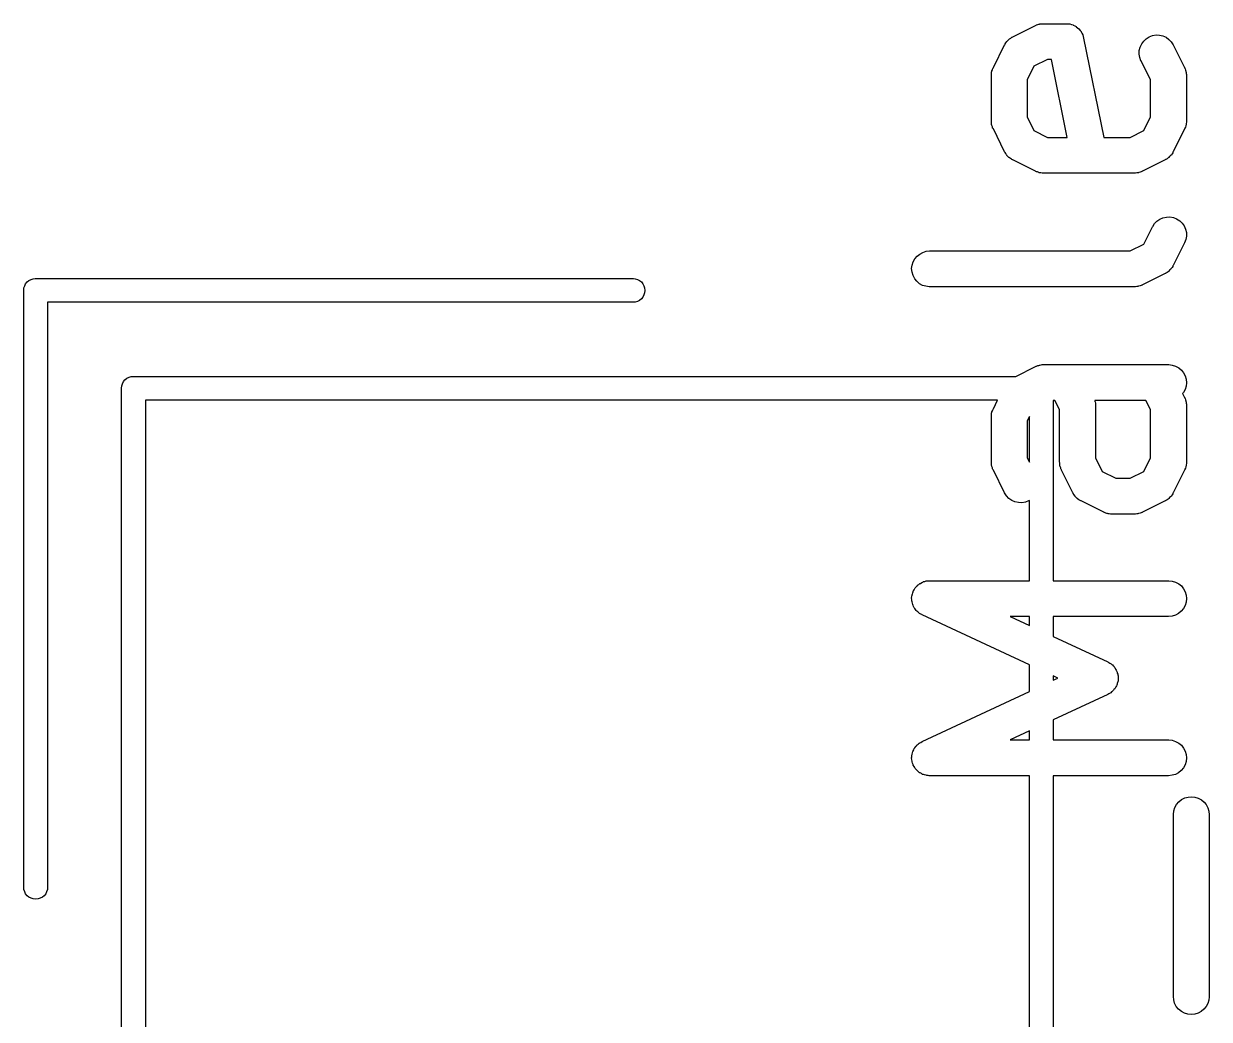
# Model space of a CAD drawing. Extents: x 118.6 to 187.3, y -130.9 to -41.9.
# Drawn here: x 168.79 to 173.753, y -122.063 to -117.893 of the extents above; entities that cross this region are included whole.
import ezdxf

# ---------------------------------------------------------------- set-up
doc = ezdxf.new("R2010")
doc.units = 0
doc.layers.add('BLACK', color=7, linetype='CONTINUOUS')

msp = doc.modelspace()

# ---------------------------------------------------------------- linework, layer by layer
at = {"layer": 'BLACK', "linetype": 'CONTINUOUS'}
for p, q in [((172.93, -117.948), (173.025, -117.901)), ((173.025, -117.901), (173.026, -117.9)), ((173.026, -117.9), (173.028, -117.899)), ((173.028, -117.899), (173.03, -117.898)), ((173.03, -117.898), (173.035, -117.897)), ((173.035, -117.897), (173.04, -117.895)), ((173.04, -117.895), (173.042, -117.895)), ((173.042, -117.895), (173.044, -117.894)), ((173.044, -117.894), (173.049, -117.894)), ((173.049, -117.894), (173.054, -117.893)), ((173.054, -117.893), (173.056, -117.893)), ((173.056, -117.893), (173.059, -117.893)), ((173.059, -117.893), (173.154, -117.893)), ((173.154, -117.893), (173.154, -117.893)), ((173.154, -117.893), (173.154, -117.893)), ((173.154, -117.893), (173.155, -117.893)), ((173.154, -117.893), (173.154, -117.893)), ((173.155, -117.893), (173.162, -117.893)), ((173.162, -117.893), (173.169, -117.894)), ((173.169, -117.894), (173.169, -117.894)), ((173.169, -117.894), (173.169, -117.894)), ((173.169, -117.894), (173.176, -117.896)), ((173.176, -117.896), (173.183, -117.898)), ((173.183, -117.898), (173.183, -117.899)), ((173.183, -117.899), (173.183, -117.899)), ((173.183, -117.899), (173.19, -117.902)), ((173.19, -117.902), (173.196, -117.905)), ((173.196, -117.905), (173.196, -117.906)), ((173.196, -117.906), (173.196, -117.906)), ((173.196, -117.906), (173.202, -117.91)), ((173.202, -117.91), (173.207, -117.915)), ((173.207, -117.915), (173.207, -117.915)), ((173.207, -117.915), (173.207, -117.915)), ((173.207, -117.915), (173.212, -117.921)), ((172.902, -117.973), (172.905, -117.968)), ((172.905, -117.968), (172.906, -117.967)), ((172.906, -117.967), (172.907, -117.966)), ((172.907, -117.966), (172.911, -117.962)), ((172.911, -117.962), (172.915, -117.958)), ((172.915, -117.958), (172.916, -117.957)), ((172.916, -117.957), (172.917, -117.956)), ((172.917, -117.956), (172.922, -117.953)), ((172.922, -117.953), (172.927, -117.95)), ((172.927, -117.95), (172.928, -117.949)), ((172.928, -117.949), (172.93, -117.948)), ((173.212, -117.921), (173.216, -117.926)), ((173.216, -117.926), (173.216, -117.926)), ((173.216, -117.926), (173.217, -117.927)), ((173.217, -117.927), (173.22, -117.933)), ((173.22, -117.933), (173.223, -117.939)), ((173.223, -117.939), (173.223, -117.939)), ((173.223, -117.939), (173.223, -117.94)), ((173.223, -117.94), (173.225, -117.946)), ((173.225, -117.946), (173.227, -117.953)), ((173.227, -117.953), (173.311, -118.369)), ((173.47, -117.977), (173.479, -117.966)), ((173.479, -117.966), (173.489, -117.956)), ((173.489, -117.956), (173.502, -117.948)), ((173.502, -117.948), (173.515, -117.943)), ((173.515, -117.943), (173.53, -117.94)), ((173.53, -117.94), (173.544, -117.941)), ((173.544, -117.941), (173.559, -117.944)), ((173.559, -117.944), (173.572, -117.95)), ((173.572, -117.95), (173.584, -117.959)), ((173.584, -117.959), (173.594, -117.969)), ((173.594, -117.969), (173.602, -117.982)), ((172.849, -118.077), (172.896, -117.982)), ((172.896, -117.982), (172.897, -117.981)), ((172.897, -117.981), (172.898, -117.979)), ((172.898, -117.978), (172.902, -117.973)), ((172.898, -117.979), (172.898, -117.978)), ((173.46, -118.005), (173.464, -117.991)), ((173.46, -118.02), (173.46, -118.005)), ((173.462, -118.034), (173.46, -118.02)), ((173.464, -117.991), (173.47, -117.977)), ((173.602, -117.982), (173.649, -118.077)), ((173.076, -118.043), (173.019, -118.071)), ((173.092, -118.043), (173.076, -118.043)), ((173.158, -118.369), (173.092, -118.043)), ((173.467, -118.048), (173.462, -118.034)), ((173.468, -118.049), (173.467, -118.048)), ((173.507, -118.128), (173.468, -118.049)), ((172.841, -118.105), (172.842, -118.1)), ((172.841, -118.107), (172.841, -118.105)), ((172.841, -118.109), (172.841, -118.107)), ((172.841, -118.11), (172.841, -118.109)), ((172.841, -118.301), (172.841, -118.11)), ((172.842, -118.095), (172.843, -118.093)), ((172.842, -118.1), (172.842, -118.095)), ((172.843, -118.091), (172.845, -118.086)), ((172.843, -118.093), (172.843, -118.091)), ((172.845, -118.086), (172.847, -118.081)), ((172.847, -118.081), (172.848, -118.079)), ((172.848, -118.079), (172.849, -118.077)), ((173.019, -118.071), (172.991, -118.128)), ((173.649, -118.077), (173.65, -118.078)), ((173.65, -118.078), (173.651, -118.08)), ((173.651, -118.08), (173.652, -118.082)), ((173.652, -118.082), (173.653, -118.087)), ((173.653, -118.087), (173.655, -118.092)), ((173.655, -118.092), (173.655, -118.094)), ((173.655, -118.094), (173.656, -118.096)), ((173.656, -118.096), (173.656, -118.101)), ((173.656, -118.101), (173.657, -118.106)), ((173.657, -118.106), (173.657, -118.108)), ((173.657, -118.108), (173.657, -118.11)), ((173.657, -118.11), (173.657, -118.301)), ((172.991, -118.128), (172.991, -118.283)), ((173.507, -118.283), (173.507, -118.128)), ((172.841, -118.303), (172.841, -118.301)), ((172.841, -118.305), (172.841, -118.303)), ((172.842, -118.31), (172.841, -118.305)), ((172.842, -118.316), (172.842, -118.31)), ((172.843, -118.318), (172.842, -118.316)), ((172.991, -118.283), (173.019, -118.34)), ((173.479, -118.34), (173.507, -118.283)), ((173.656, -118.317), (173.655, -118.319)), ((173.657, -118.306), (173.656, -118.311)), ((173.656, -118.311), (173.656, -118.317)), ((173.657, -118.301), (173.657, -118.302)), ((173.657, -118.302), (173.657, -118.304)), ((173.657, -118.304), (173.657, -118.306)), ((172.843, -118.32), (172.843, -118.318)), ((172.845, -118.325), (172.843, -118.32)), ((172.846, -118.33), (172.845, -118.325)), ((172.847, -118.331), (172.846, -118.33)), ((172.848, -118.334), (172.847, -118.331)), ((172.849, -118.334), (172.848, -118.334)), ((172.896, -118.43), (172.849, -118.334)), ((173.019, -118.34), (173.076, -118.369)), ((173.422, -118.369), (173.479, -118.34)), ((173.649, -118.334), (173.602, -118.43)), ((173.65, -118.332), (173.649, -118.334)), ((173.651, -118.33), (173.65, -118.332)), ((173.653, -118.326), (173.651, -118.33)), ((173.655, -118.321), (173.653, -118.326)), ((173.655, -118.319), (173.655, -118.321)), ((173.076, -118.369), (173.158, -118.369)), ((173.311, -118.369), (173.422, -118.369)), ((172.897, -118.431), (172.896, -118.43)), ((172.898, -118.433), (172.897, -118.431)), ((172.901, -118.437), (172.898, -118.433)), ((172.904, -118.442), (172.901, -118.437)), ((172.905, -118.443), (172.904, -118.442)), ((172.906, -118.445), (172.905, -118.443)), ((172.91, -118.449), (172.906, -118.445)), ((172.914, -118.453), (172.91, -118.449)), ((172.915, -118.454), (172.914, -118.453)), ((172.917, -118.455), (172.915, -118.454)), ((172.921, -118.458), (172.917, -118.455)), ((172.926, -118.461), (172.921, -118.458)), ((172.927, -118.462), (172.926, -118.461)), ((172.929, -118.463), (172.927, -118.462)), ((172.93, -118.463), (172.929, -118.463)), ((173.025, -118.511), (172.93, -118.463)), ((173.568, -118.463), (173.473, -118.511)), ((173.57, -118.462), (173.568, -118.463)), ((173.571, -118.462), (173.57, -118.462)), ((173.576, -118.459), (173.571, -118.462)), ((173.581, -118.455), (173.576, -118.459)), ((173.582, -118.454), (173.581, -118.455)), ((173.583, -118.453), (173.582, -118.454)), ((173.587, -118.449), (173.583, -118.453)), ((173.591, -118.445), (173.587, -118.449)), ((173.592, -118.444), (173.591, -118.445)), ((173.593, -118.443), (173.592, -118.444)), ((173.597, -118.438), (173.593, -118.443)), ((173.6, -118.434), (173.597, -118.438)), ((173.601, -118.431), (173.6, -118.432)), ((173.6, -118.432), (173.6, -118.434)), ((173.602, -118.43), (173.601, -118.431)), ((173.027, -118.512), (173.025, -118.511)), ((173.029, -118.513), (173.027, -118.512)), ((173.034, -118.514), (173.029, -118.513)), ((173.039, -118.516), (173.034, -118.514)), ((173.041, -118.517), (173.039, -118.516)), ((173.458, -118.516), (173.456, -118.517)), ((173.463, -118.515), (173.458, -118.516)), ((173.468, -118.513), (173.463, -118.515)), ((173.47, -118.512), (173.468, -118.513)), ((173.472, -118.511), (173.47, -118.512)), ((173.473, -118.511), (173.472, -118.511)), ((173.043, -118.517), (173.041, -118.517)), ((173.048, -118.518), (173.043, -118.517)), ((173.053, -118.519), (173.048, -118.518)), ((173.055, -118.519), (173.053, -118.519)), ((173.058, -118.519), (173.055, -118.519)), ((173.059, -118.519), (173.058, -118.519)), ((173.44, -118.519), (173.059, -118.519)), ((173.442, -118.519), (173.44, -118.519)), ((173.444, -118.519), (173.442, -118.519)), ((173.449, -118.518), (173.444, -118.519)), ((173.454, -118.517), (173.449, -118.518)), ((173.456, -118.517), (173.454, -118.517)), ((173.534, -118.72), (173.546, -118.712)), ((173.546, -118.712), (173.559, -118.706)), ((173.559, -118.706), (173.574, -118.703)), ((173.574, -118.703), (173.588, -118.702)), ((173.588, -118.702), (173.603, -118.705)), ((173.603, -118.705), (173.616, -118.71)), ((173.616, -118.71), (173.629, -118.718)), ((173.479, -118.816), (173.515, -118.744)), ((173.515, -118.744), (173.516, -118.743)), ((173.516, -118.743), (173.524, -118.73)), ((173.524, -118.73), (173.534, -118.72)), ((173.629, -118.718), (173.639, -118.728)), ((173.639, -118.728), (173.648, -118.74)), ((173.648, -118.74), (173.654, -118.754)), ((173.654, -118.754), (173.657, -118.768)), ((173.649, -118.811), (173.602, -118.906)), ((173.655, -118.797), (173.649, -118.811)), ((173.657, -118.783), (173.655, -118.797)), ((173.657, -118.768), (173.657, -118.783)), ((172.53, -118.867), (172.541, -118.858)), ((172.541, -118.858), (172.554, -118.851)), ((172.554, -118.851), (172.568, -118.846)), ((172.568, -118.846), (172.582, -118.845)), ((172.582, -118.845), (173.422, -118.845)), ((173.422, -118.845), (173.479, -118.816)), ((172.507, -118.919), (172.509, -118.905)), ((172.509, -118.905), (172.513, -118.891)), ((172.513, -118.891), (172.52, -118.878)), ((172.52, -118.878), (172.53, -118.867)), ((173.6, -118.91), (173.597, -118.914)), ((173.601, -118.907), (173.6, -118.908)), ((173.6, -118.908), (173.6, -118.91)), ((173.602, -118.906), (173.601, -118.907)), ((168.821, -118.964), (168.83, -118.961)), ((168.83, -118.961), (168.838, -118.96)), ((168.838, -118.96), (168.84, -118.96)), ((168.84, -118.96), (168.842, -118.96)), ((168.842, -118.96), (171.342, -118.96)), ((171.342, -118.96), (171.35, -118.961)), ((171.35, -118.961), (171.359, -118.964)), ((172.509, -118.934), (172.507, -118.919)), ((172.513, -118.948), (172.509, -118.934)), ((172.52, -118.961), (172.513, -118.948)), ((172.529, -118.972), (172.52, -118.961)), ((173.568, -118.939), (173.473, -118.987)), ((173.57, -118.939), (173.568, -118.939)), ((173.571, -118.938), (173.57, -118.939)), ((173.576, -118.935), (173.571, -118.938)), ((173.581, -118.932), (173.576, -118.935)), ((173.582, -118.931), (173.581, -118.932)), ((173.583, -118.93), (173.582, -118.931)), ((173.587, -118.926), (173.583, -118.93)), ((173.591, -118.922), (173.587, -118.926)), ((173.592, -118.92), (173.591, -118.922)), ((173.593, -118.919), (173.592, -118.92)), ((173.597, -118.914), (173.593, -118.919)), ((168.79, -119.01), (168.791, -119)), ((168.79, -119.012), (168.79, -119.01)), ((168.79, -121.512), (168.79, -119.012)), ((168.791, -119), (168.794, -118.991)), ((168.794, -118.991), (168.798, -118.982)), ((168.798, -118.982), (168.804, -118.974)), ((168.804, -118.974), (168.812, -118.968)), ((168.812, -118.968), (168.821, -118.964)), ((171.359, -118.964), (171.368, -118.968)), ((171.368, -118.968), (171.376, -118.974)), ((171.376, -118.974), (171.382, -118.982)), ((171.382, -118.982), (171.386, -118.991)), ((171.386, -118.991), (171.389, -119)), ((171.389, -119), (171.39, -119.01)), ((171.39, -119.01), (171.389, -119.02)), ((172.54, -118.982), (172.529, -118.972)), ((172.553, -118.989), (172.54, -118.982)), ((172.567, -118.993), (172.553, -118.989)), ((172.581, -118.995), (172.567, -118.993)), ((172.582, -118.995), (172.581, -118.995)), ((173.44, -118.995), (172.582, -118.995)), ((173.442, -118.995), (173.44, -118.995)), ((173.444, -118.995), (173.442, -118.995)), ((173.449, -118.994), (173.444, -118.995)), ((173.454, -118.994), (173.449, -118.994)), ((173.456, -118.993), (173.454, -118.994)), ((173.458, -118.993), (173.456, -118.993)), ((173.463, -118.991), (173.458, -118.993)), ((173.468, -118.989), (173.463, -118.991)), ((173.47, -118.988), (173.468, -118.989)), ((173.472, -118.988), (173.47, -118.988)), ((173.473, -118.987), (173.472, -118.988)), ((171.342, -119.06), (168.89, -119.06)), ((168.89, -119.06), (168.89, -121.512)), ((171.35, -119.059), (171.342, -119.06)), ((171.359, -119.056), (171.35, -119.059)), ((171.368, -119.052), (171.359, -119.056)), ((171.376, -119.046), (171.368, -119.052)), ((171.382, -119.038), (171.376, -119.046)), ((171.386, -119.029), (171.382, -119.038)), ((171.389, -119.02), (171.386, -119.029)), ((172.943, -119.37), (173.025, -119.329)), ((173.025, -119.329), (173.026, -119.329)), ((173.026, -119.329), (173.028, -119.328)), ((173.028, -119.328), (173.03, -119.327)), ((173.03, -119.327), (173.035, -119.325)), ((173.035, -119.325), (173.04, -119.324)), ((173.04, -119.324), (173.042, -119.323)), ((173.042, -119.323), (173.044, -119.323)), ((173.044, -119.323), (173.049, -119.322)), ((173.049, -119.322), (173.054, -119.321)), ((173.054, -119.321), (173.056, -119.321)), ((173.056, -119.321), (173.059, -119.321)), ((173.059, -119.321), (173.582, -119.321)), ((173.582, -119.321), (173.583, -119.321)), ((173.583, -119.321), (173.598, -119.323)), ((173.598, -119.323), (173.612, -119.327)), ((173.612, -119.327), (173.625, -119.334)), ((173.625, -119.334), (173.636, -119.344)), ((173.636, -119.344), (173.645, -119.355)), ((173.645, -119.355), (173.652, -119.368)), ((169.201, -119.41), (169.204, -119.401)), ((169.204, -119.401), (169.208, -119.392)), ((169.208, -119.392), (169.214, -119.384)), ((169.214, -119.384), (169.222, -119.378)), ((169.222, -119.378), (169.231, -119.374)), ((169.231, -119.374), (169.24, -119.371)), ((169.24, -119.371), (169.248, -119.37)), ((169.248, -119.37), (169.25, -119.37)), ((169.25, -119.37), (169.252, -119.37)), ((169.252, -119.37), (172.943, -119.37)), ((173.652, -119.368), (173.656, -119.382)), ((173.656, -119.382), (173.657, -119.397)), ((173.657, -119.397), (173.656, -119.411)), ((169.2, -119.42), (169.201, -119.41)), ((169.2, -119.422), (169.2, -119.42)), ((169.2, -129.418), (169.2, -119.422)), ((173.645, -119.438), (173.641, -119.442)), ((173.641, -119.442), (173.649, -119.458)), ((173.652, -119.425), (173.645, -119.438)), ((173.649, -119.458), (173.65, -119.459)), ((173.65, -119.459), (173.651, -119.461)), ((173.656, -119.411), (173.652, -119.425)), ((169.3, -119.47), (169.3, -129.37)), ((172.866, -119.47), (169.3, -119.47)), ((172.847, -119.51), (172.848, -119.508)), ((172.848, -119.508), (172.849, -119.506)), ((172.849, -119.506), (172.866, -119.47)), ((173.107, -119.471), (173.1, -119.471)), ((173.1, -119.471), (173.1, -120.226)), ((173.126, -119.509), (173.107, -119.471)), ((173.126, -119.73), (173.126, -119.509)), ((173.274, -119.471), (173.274, -119.473)), ((173.488, -119.471), (173.274, -119.471)), ((173.274, -119.473), (173.274, -119.475)), ((173.274, -119.475), (173.275, -119.477)), ((173.275, -119.477), (173.276, -119.482)), ((173.276, -119.482), (173.276, -119.487)), ((173.276, -119.487), (173.276, -119.489)), ((173.276, -119.489), (173.276, -119.491)), ((173.276, -119.491), (173.276, -119.712)), ((173.507, -119.509), (173.488, -119.471)), ((173.507, -119.712), (173.507, -119.509)), ((173.651, -119.461), (173.652, -119.463)), ((173.652, -119.463), (173.653, -119.468)), ((173.653, -119.468), (173.655, -119.473)), ((173.655, -119.473), (173.655, -119.475)), ((173.655, -119.475), (173.656, -119.477)), ((173.656, -119.477), (173.656, -119.482)), ((173.656, -119.482), (173.657, -119.487)), ((173.657, -119.487), (173.657, -119.489)), ((173.657, -119.489), (173.657, -119.491)), ((173.657, -119.491), (173.657, -119.73)), ((172.841, -119.534), (172.842, -119.529)), ((172.841, -119.536), (172.841, -119.534)), ((172.841, -119.538), (172.841, -119.536)), ((172.841, -119.539), (172.841, -119.538)), ((172.841, -119.73), (172.841, -119.539)), ((172.842, -119.523), (172.843, -119.521)), ((172.842, -119.529), (172.842, -119.523)), ((172.843, -119.519), (172.845, -119.514)), ((172.843, -119.521), (172.843, -119.519)), ((172.845, -119.514), (172.847, -119.51)), ((173, -119.538), (172.991, -119.557)), ((172.991, -119.557), (172.991, -119.712)), ((173, -119.73), (173, -119.538)), ((172.841, -119.732), (172.841, -119.73)), ((172.841, -119.734), (172.841, -119.732)), ((172.842, -119.739), (172.841, -119.734)), ((172.842, -119.744), (172.842, -119.739)), ((172.843, -119.746), (172.842, -119.744)), ((172.843, -119.748), (172.843, -119.746)), ((172.845, -119.753), (172.843, -119.748)), ((172.846, -119.758), (172.845, -119.753)), ((172.991, -119.712), (173, -119.73)), ((173.127, -119.732), (173.126, -119.73)), ((173.127, -119.734), (173.127, -119.732)), ((173.127, -119.739), (173.127, -119.734)), ((173.128, -119.744), (173.127, -119.739)), ((173.128, -119.746), (173.128, -119.744)), ((173.129, -119.748), (173.128, -119.746)), ((173.131, -119.753), (173.129, -119.748)), ((173.132, -119.758), (173.131, -119.753)), ((173.276, -119.712), (173.305, -119.769)), ((173.479, -119.769), (173.507, -119.712)), ((173.653, -119.754), (173.651, -119.759)), ((173.655, -119.749), (173.653, -119.754)), ((173.656, -119.745), (173.655, -119.747)), ((173.655, -119.747), (173.655, -119.749)), ((173.657, -119.735), (173.656, -119.74)), ((173.656, -119.74), (173.656, -119.745)), ((173.657, -119.73), (173.657, -119.731)), ((173.657, -119.731), (173.657, -119.733)), ((173.657, -119.733), (173.657, -119.735)), ((172.847, -119.76), (172.846, -119.758)), ((172.848, -119.762), (172.847, -119.76)), ((172.849, -119.763), (172.848, -119.762)), ((172.896, -119.858), (172.849, -119.763)), ((173.133, -119.76), (173.132, -119.758)), ((173.134, -119.762), (173.133, -119.76)), ((173.134, -119.763), (173.134, -119.762)), ((173.182, -119.858), (173.134, -119.763)), ((173.305, -119.769), (173.362, -119.797)), ((173.362, -119.797), (173.422, -119.797)), ((173.422, -119.797), (173.479, -119.769)), ((173.649, -119.763), (173.602, -119.858)), ((173.65, -119.761), (173.649, -119.763)), ((173.651, -119.759), (173.65, -119.761)), ((172.904, -119.871), (172.896, -119.858)), ((172.914, -119.881), (172.904, -119.871)), ((172.926, -119.89), (172.914, -119.881)), ((172.939, -119.896), (172.926, -119.89)), ((172.954, -119.899), (172.939, -119.896)), ((172.968, -119.9), (172.954, -119.899)), ((172.983, -119.897), (172.968, -119.9)), ((172.996, -119.892), (172.983, -119.897)), ((173, -119.89), (172.996, -119.892)), ((173, -120.226), (173, -119.89)), ((173.183, -119.86), (173.182, -119.858)), ((173.183, -119.861), (173.183, -119.86)), ((173.187, -119.866), (173.183, -119.861)), ((173.19, -119.871), (173.187, -119.866)), ((173.191, -119.872), (173.19, -119.871)), ((173.192, -119.873), (173.191, -119.872)), ((173.196, -119.877), (173.192, -119.873)), ((173.2, -119.881), (173.196, -119.877)), ((173.201, -119.882), (173.2, -119.881)), ((173.202, -119.883), (173.201, -119.882)), ((173.207, -119.887), (173.202, -119.883)), ((173.212, -119.89), (173.207, -119.887)), ((173.213, -119.89), (173.212, -119.89)), ((173.215, -119.891), (173.213, -119.89)), ((173.216, -119.892), (173.215, -119.891)), ((173.311, -119.939), (173.216, -119.892)), ((173.568, -119.892), (173.473, -119.939)), ((173.57, -119.891), (173.568, -119.892)), ((173.571, -119.89), (173.57, -119.891)), ((173.576, -119.887), (173.571, -119.89)), ((173.581, -119.884), (173.576, -119.887)), ((173.582, -119.883), (173.581, -119.884)), ((173.583, -119.882), (173.582, -119.883)), ((173.587, -119.878), (173.583, -119.882)), ((173.591, -119.874), (173.587, -119.878)), ((173.592, -119.873), (173.591, -119.874)), ((173.593, -119.872), (173.592, -119.873)), ((173.597, -119.867), (173.593, -119.872)), ((173.6, -119.862), (173.597, -119.867)), ((173.601, -119.859), (173.6, -119.861)), ((173.6, -119.861), (173.6, -119.862)), ((173.602, -119.858), (173.601, -119.859)), ((173.313, -119.94), (173.311, -119.939)), ((173.315, -119.941), (173.313, -119.94)), ((173.32, -119.943), (173.315, -119.941)), ((173.324, -119.945), (173.32, -119.943)), ((173.327, -119.945), (173.324, -119.945)), ((173.329, -119.946), (173.327, -119.945)), ((173.334, -119.946), (173.329, -119.946)), ((173.339, -119.947), (173.334, -119.946)), ((173.341, -119.947), (173.339, -119.947)), ((173.343, -119.947), (173.341, -119.947)), ((173.344, -119.947), (173.343, -119.947)), ((173.44, -119.947), (173.344, -119.947)), ((173.442, -119.947), (173.44, -119.947)), ((173.444, -119.947), (173.442, -119.947)), ((173.449, -119.946), (173.444, -119.947)), ((173.454, -119.946), (173.449, -119.946)), ((173.456, -119.945), (173.454, -119.946)), ((173.458, -119.945), (173.456, -119.945)), ((173.463, -119.943), (173.458, -119.945)), ((173.468, -119.942), (173.463, -119.943)), ((173.47, -119.941), (173.468, -119.942)), ((173.472, -119.94), (173.47, -119.941)), ((173.473, -119.939), (173.472, -119.94)), ((172.522, -120.256), (172.526, -120.252)), ((172.526, -120.252), (172.53, -120.248)), ((172.53, -120.248), (172.531, -120.247)), ((172.531, -120.247), (172.532, -120.245)), ((172.532, -120.245), (172.537, -120.242)), ((172.537, -120.242), (172.541, -120.238)), ((172.541, -120.238), (172.542, -120.238)), ((172.542, -120.238), (172.544, -120.237)), ((172.544, -120.237), (172.549, -120.234)), ((172.549, -120.234), (172.554, -120.232)), ((172.554, -120.232), (172.555, -120.231)), ((172.555, -120.231), (172.557, -120.23)), ((172.557, -120.23), (172.562, -120.229)), ((172.562, -120.229), (172.568, -120.227)), ((172.568, -120.227), (172.57, -120.227)), ((172.57, -120.227), (172.571, -120.227)), ((172.571, -120.227), (172.577, -120.227)), ((172.577, -120.227), (172.582, -120.226)), ((172.582, -120.226), (173, -120.226)), ((173.1, -120.226), (173.582, -120.226)), ((173.582, -120.226), (173.583, -120.226)), ((173.583, -120.226), (173.598, -120.228)), ((173.598, -120.228), (173.612, -120.232)), ((173.612, -120.232), (173.625, -120.239)), ((173.625, -120.239), (173.636, -120.248)), ((173.636, -120.248), (173.645, -120.26)), ((172.507, -120.297), (172.508, -120.291)), ((172.508, -120.299), (172.507, -120.297)), ((172.507, -120.3), (172.508, -120.299)), ((172.508, -120.306), (172.507, -120.3)), ((172.508, -120.291), (172.509, -120.286)), ((172.509, -120.284), (172.51, -120.283)), ((172.509, -120.286), (172.509, -120.284)), ((172.51, -120.283), (172.512, -120.277)), ((172.512, -120.277), (172.513, -120.272)), ((172.513, -120.272), (172.514, -120.27)), ((172.514, -120.27), (172.515, -120.269)), ((172.515, -120.269), (172.518, -120.264)), ((172.518, -120.264), (172.52, -120.259)), ((172.52, -120.259), (172.521, -120.258)), ((172.521, -120.258), (172.522, -120.256)), ((173.645, -120.26), (173.652, -120.273)), ((173.652, -120.273), (173.656, -120.287)), ((173.656, -120.287), (173.657, -120.301)), ((173.657, -120.301), (173.656, -120.316)), ((172.508, -120.312), (172.508, -120.306)), ((172.509, -120.313), (172.508, -120.312)), ((172.509, -120.315), (172.509, -120.313)), ((172.51, -120.32), (172.509, -120.315)), ((172.512, -120.326), (172.51, -120.32)), ((172.512, -120.327), (172.512, -120.326)), ((172.513, -120.329), (172.512, -120.327)), ((172.515, -120.334), (172.513, -120.329)), ((172.518, -120.339), (172.515, -120.334)), ((172.519, -120.341), (172.518, -120.339)), ((172.52, -120.342), (172.519, -120.341)), ((172.523, -120.346), (172.52, -120.342)), ((172.526, -120.351), (172.523, -120.346)), ((172.528, -120.352), (172.526, -120.351)), ((172.529, -120.353), (172.528, -120.352)), ((173.645, -120.343), (173.635, -120.354)), ((173.652, -120.33), (173.645, -120.343)), ((173.656, -120.316), (173.652, -120.33)), ((172.533, -120.357), (172.529, -120.353)), ((172.537, -120.361), (172.533, -120.357)), ((172.539, -120.362), (172.537, -120.361)), ((172.54, -120.363), (172.539, -120.362)), ((172.545, -120.366), (172.54, -120.363)), ((172.55, -120.368), (172.545, -120.366)), ((172.551, -120.369), (172.55, -120.368)), ((173, -120.579), (172.551, -120.369)), ((172.92, -120.376), (173, -120.413)), ((173, -120.376), (172.92, -120.376)), ((173, -120.413), (173, -120.376)), ((173.582, -120.376), (173.1, -120.376)), ((173.1, -120.376), (173.1, -120.46)), ((173.597, -120.375), (173.582, -120.376)), ((173.611, -120.37), (173.597, -120.375)), ((173.624, -120.363), (173.611, -120.37)), ((173.635, -120.354), (173.624, -120.363)), ((173.1, -120.46), (173.328, -120.566)), ((173, -120.69), (173, -120.579)), ((173.328, -120.566), (173.329, -120.567)), ((173.329, -120.567), (173.333, -120.569)), ((173.333, -120.569), (173.336, -120.571)), ((173.336, -120.571), (173.339, -120.573)), ((173.339, -120.573), (173.342, -120.574)), ((173.342, -120.574), (173.345, -120.577)), ((173.345, -120.577), (173.348, -120.579)), ((173.348, -120.579), (173.35, -120.582)), ((173.35, -120.582), (173.353, -120.584)), ((173.353, -120.584), (173.355, -120.587)), ((173.355, -120.587), (173.357, -120.59)), ((173.357, -120.59), (173.359, -120.593)), ((173.359, -120.593), (173.361, -120.596)), ((173.361, -120.596), (173.363, -120.6)), ((173.363, -120.6), (173.365, -120.603)), ((173.119, -120.634), (173.1, -120.625)), ((173.1, -120.625), (173.1, -120.643)), ((173.1, -120.643), (173.119, -120.634)), ((173.365, -120.603), (173.366, -120.606)), ((173.366, -120.606), (173.367, -120.609)), ((173.367, -120.609), (173.368, -120.613)), ((173.368, -120.613), (173.37, -120.617)), ((173.37, -120.649), (173.369, -120.653)), ((173.37, -120.617), (173.37, -120.62)), ((173.37, -120.62), (173.371, -120.624)), ((173.371, -120.646), (173.37, -120.649)), ((173.371, -120.624), (173.371, -120.628)), ((173.371, -120.628), (173.372, -120.631)), ((173.372, -120.631), (173.371, -120.635)), ((173.371, -120.635), (173.372, -120.638)), ((173.372, -120.638), (173.371, -120.642)), ((173.371, -120.642), (173.371, -120.646)), ((172.551, -120.9), (173, -120.69)), ((173.332, -120.7), (173.328, -120.702)), ((173.335, -120.699), (173.332, -120.7)), ((173.338, -120.697), (173.335, -120.699)), ((173.341, -120.695), (173.338, -120.697)), ((173.344, -120.692), (173.341, -120.695)), ((173.347, -120.69), (173.344, -120.692)), ((173.349, -120.687), (173.347, -120.69)), ((173.352, -120.685), (173.349, -120.687)), ((173.354, -120.682), (173.352, -120.685)), ((173.357, -120.679), (173.354, -120.682)), ((173.359, -120.676), (173.357, -120.679)), ((173.361, -120.673), (173.359, -120.676)), ((173.362, -120.67), (173.361, -120.673)), ((173.364, -120.666), (173.362, -120.67)), ((173.366, -120.663), (173.364, -120.666)), ((173.367, -120.66), (173.366, -120.663)), ((173.368, -120.656), (173.367, -120.66)), ((173.369, -120.653), (173.368, -120.656)), ((173.328, -120.702), (173.1, -120.809)), ((173.1, -120.809), (173.1, -120.893)), ((173, -120.855), (172.92, -120.893)), ((172.92, -120.893), (173, -120.893)), ((173, -120.893), (173, -120.855)), ((173.1, -120.893), (173.582, -120.893)), ((173.582, -120.893), (173.583, -120.893)), ((173.583, -120.893), (173.598, -120.894)), ((173.598, -120.894), (173.612, -120.899)), ((172.509, -120.953), (172.511, -120.947)), ((172.511, -120.947), (172.512, -120.942)), ((172.512, -120.942), (172.513, -120.94)), ((172.513, -120.939), (172.516, -120.934)), ((172.513, -120.94), (172.513, -120.939)), ((172.516, -120.934), (172.518, -120.929)), ((172.518, -120.929), (172.519, -120.927)), ((172.519, -120.927), (172.52, -120.926)), ((172.52, -120.926), (172.524, -120.921)), ((172.524, -120.921), (172.527, -120.917)), ((172.527, -120.917), (172.528, -120.916)), ((172.528, -120.916), (172.53, -120.914)), ((172.53, -120.914), (172.534, -120.911)), ((172.534, -120.911), (172.538, -120.907)), ((172.538, -120.907), (172.54, -120.906)), ((172.54, -120.906), (172.541, -120.905)), ((172.541, -120.905), (172.546, -120.903)), ((172.546, -120.903), (172.551, -120.9)), ((173.612, -120.899), (173.625, -120.906)), ((173.625, -120.906), (173.636, -120.915)), ((173.636, -120.915), (173.645, -120.927)), ((173.645, -120.927), (173.652, -120.94)), ((173.652, -120.94), (173.656, -120.954)), ((172.507, -120.967), (172.508, -120.962)), ((172.508, -120.969), (172.507, -120.967)), ((172.507, -120.971), (172.508, -120.969)), ((172.508, -120.976), (172.507, -120.971)), ((172.508, -120.956), (172.509, -120.954)), ((172.508, -120.962), (172.508, -120.956)), ((172.509, -120.982), (172.508, -120.976)), ((172.509, -120.954), (172.509, -120.953)), ((172.509, -120.983), (172.509, -120.982)), ((172.509, -120.985), (172.509, -120.983)), ((172.511, -120.99), (172.509, -120.985)), ((172.513, -120.996), (172.511, -120.99)), ((172.514, -120.997), (172.513, -120.996)), ((172.514, -120.999), (172.514, -120.997)), ((173.652, -120.997), (173.645, -121.01)), ((173.656, -120.983), (173.652, -120.997)), ((173.656, -120.954), (173.657, -120.968)), ((173.657, -120.968), (173.656, -120.983)), ((172.517, -121.004), (172.514, -120.999)), ((172.52, -121.009), (172.517, -121.004)), ((172.521, -121.01), (172.52, -121.009)), ((172.522, -121.012), (172.521, -121.01)), ((172.525, -121.016), (172.522, -121.012)), ((172.529, -121.02), (172.525, -121.016)), ((172.53, -121.021), (172.529, -121.02)), ((172.531, -121.022), (172.53, -121.021)), ((172.536, -121.026), (172.531, -121.022)), ((172.54, -121.03), (172.536, -121.026)), ((172.542, -121.03), (172.54, -121.03)), ((172.543, -121.031), (172.542, -121.03)), ((172.548, -121.034), (172.543, -121.031)), ((172.553, -121.037), (172.548, -121.034)), ((172.554, -121.037), (172.553, -121.037)), ((172.556, -121.038), (172.554, -121.037)), ((172.561, -121.039), (172.556, -121.038)), ((172.567, -121.041), (172.561, -121.039)), ((172.568, -121.041), (172.567, -121.041)), ((172.57, -121.042), (172.568, -121.041)), ((172.576, -121.042), (172.57, -121.042)), ((172.581, -121.043), (172.576, -121.042)), ((172.582, -121.043), (172.581, -121.043)), ((173, -121.043), (172.582, -121.043)), ((173, -122.158), (173, -121.043)), ((173.582, -121.043), (173.1, -121.043)), ((173.1, -121.043), (173.1, -122.101)), ((173.597, -121.041), (173.582, -121.043)), ((173.611, -121.037), (173.597, -121.041)), ((173.624, -121.03), (173.611, -121.037)), ((173.635, -121.021), (173.624, -121.03)), ((173.645, -121.01), (173.635, -121.021)), ((173.625, -121.152), (173.637, -121.143)), ((173.637, -121.143), (173.65, -121.136)), ((173.65, -121.136), (173.664, -121.132)), ((173.664, -121.132), (173.678, -121.131)), ((173.678, -121.131), (173.693, -121.132)), ((173.693, -121.132), (173.707, -121.137)), ((173.707, -121.137), (173.72, -121.144)), ((173.72, -121.144), (173.731, -121.153)), ((173.603, -121.205), (173.604, -121.19)), ((173.604, -121.19), (173.609, -121.176)), ((173.609, -121.176), (173.616, -121.163)), ((173.616, -121.163), (173.625, -121.152)), ((173.731, -121.153), (173.74, -121.164)), ((173.74, -121.164), (173.747, -121.177)), ((173.747, -121.177), (173.751, -121.191)), ((173.751, -121.191), (173.753, -121.206)), ((173.603, -121.206), (173.603, -121.205)), ((173.603, -121.968), (173.603, -121.206)), ((173.753, -121.206), (173.753, -121.968)), ((168.791, -121.52), (168.79, -121.512)), ((168.794, -121.529), (168.791, -121.52)), ((168.798, -121.538), (168.794, -121.529)), ((168.804, -121.546), (168.798, -121.538)), ((168.882, -121.538), (168.876, -121.546)), ((168.886, -121.529), (168.882, -121.538)), ((168.889, -121.52), (168.886, -121.529)), ((168.89, -121.512), (168.889, -121.52)), ((168.812, -121.552), (168.804, -121.546)), ((168.821, -121.556), (168.812, -121.552)), ((168.83, -121.559), (168.821, -121.556)), ((168.84, -121.56), (168.83, -121.559)), ((168.85, -121.559), (168.84, -121.56)), ((168.859, -121.556), (168.85, -121.559)), ((168.868, -121.552), (168.859, -121.556)), ((168.876, -121.546), (168.868, -121.552)), ((173.604, -121.982), (173.603, -121.968)), ((173.608, -121.996), (173.604, -121.982)), ((173.751, -121.983), (173.747, -121.997)), ((173.753, -121.969), (173.751, -121.983)), ((173.753, -121.968), (173.753, -121.969)), ((173.615, -122.009), (173.608, -121.996)), ((173.624, -122.02), (173.615, -122.009)), ((173.636, -122.03), (173.624, -122.02)), ((173.649, -122.037), (173.636, -122.03)), ((173.663, -122.041), (173.649, -122.037)), ((173.706, -122.037), (173.692, -122.041)), ((173.719, -122.03), (173.706, -122.037)), ((173.73, -122.021), (173.719, -122.03)), ((173.74, -122.01), (173.73, -122.021)), ((173.747, -121.997), (173.74, -122.01)), ((173.677, -122.043), (173.663, -122.041)), ((173.692, -122.041), (173.677, -122.043))]:
    msp.add_line(p, q, dxfattribs=at)

doc.saveas('drawing.dxf')
